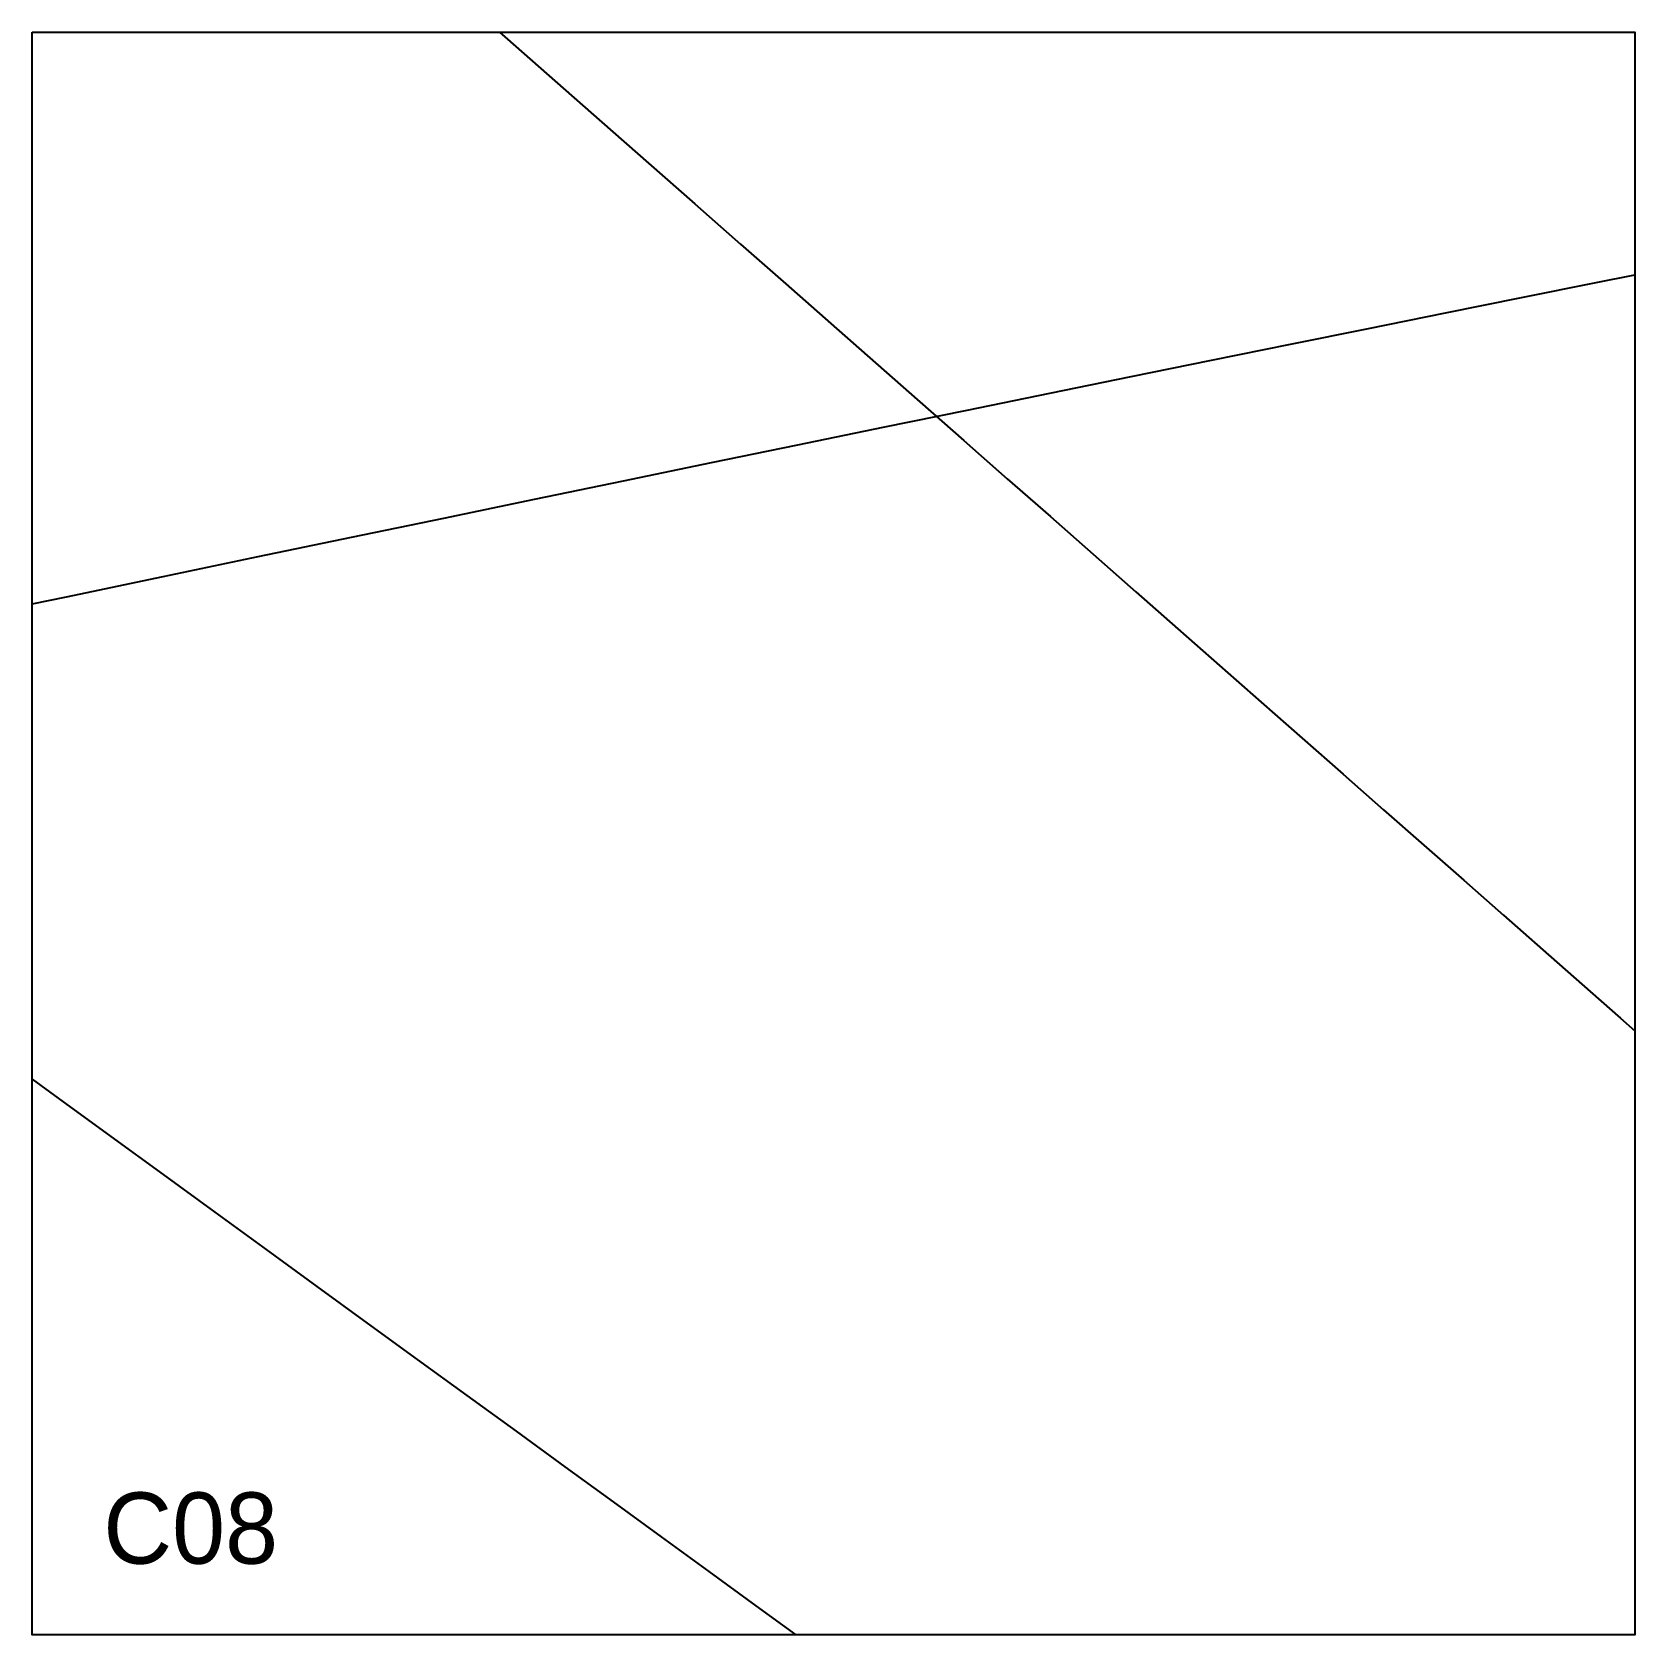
# Model space of a CAD drawing. Header units: millimetres. Extents: x 0 to 900, y 0 to 900.
import ezdxf

# ---------------------------------------------------------------- set-up
doc = ezdxf.new("R2010")
doc.units = ezdxf.units.MM
for name, color, linetype in [('CUT', 1, 'Continuous'), ('DECL', 30, 'Continuous'), ('HOUR15', 9, 'Continuous'), ('HOUR30', 8, 'Continuous'), ('ID', 3, 'Continuous')]:
    doc.layers.add(name, color=color, linetype=linetype)

msp = doc.modelspace()

# ---------------------------------------------------------------- linework, layer by layer
at = {"layer": 'CUT'}
msp.add_lwpolyline([(0, 900), (900, 900), (900, 0), (0, 0), (0, 900)], close=True, dxfattribs=at)
at = {"layer": 'DECL'}
msp.add_lwpolyline([(0, 578.9), (19.29, 582.95), (73.55, 594.3), (126.93, 605.44), (179.45, 616.39), (231.14, 627.13), (282.03, 637.68), (332.12, 648.05), (381.44, 658.23), (430.01, 668.23), (477.84, 678.06), (524.97, 687.72), (571.39, 697.22), (617.14, 706.55), (662.22, 715.73), (706.65, 724.75), (750.45, 733.62), (793.64, 742.35), (836.22, 750.93), (878.21, 759.37), (900, 763.74)], dxfattribs=at)
at = {"layer": 'HOUR15'}
msp.add_lwpolyline([(0, 312.1), (14.68, 301.42), (44.24, 279.91), (73.54, 258.59), (102.59, 237.46), (131.38, 216.5), (159.93, 195.73), (188.24, 175.13), (216.31, 154.71), (244.15, 134.46), (271.75, 114.37), (299.13, 94.45), (326.29, 74.69), (353.23, 55.09), (379.96, 35.64), (406.47, 16.35), (428.94, 0)], dxfattribs=at)
at = {"layer": 'HOUR30'}
msp.add_lwpolyline([(262.44, 900), (266.89, 896.08), (293.53, 872.65), (319.94, 849.42), (346.11, 826.4), (372.05, 803.58), (397.77, 780.96), (423.26, 758.54), (448.54, 736.3), (473.6, 714.26), (498.45, 692.4), (523.09, 670.72), (547.53, 649.22), (571.77, 627.9), (595.82, 606.75), (619.67, 585.77), (643.33, 564.95), (666.8, 544.31), (690.09, 523.82), (713.2, 503.49), (736.13, 483.32), (758.89, 463.3), (781.47, 443.44), (803.88, 423.72), (826.13, 404.15), (848.22, 384.73), (870.14, 365.44), (891.9, 346.3), (900, 339.18)], dxfattribs=at)

# ---------------------------------------------------------------- texts
at = {"layer": 'ID'}
msp.add_text('C08', height=40, dxfattribs=at).set_placement((40, 40))

doc.saveas('drawing.dxf')
